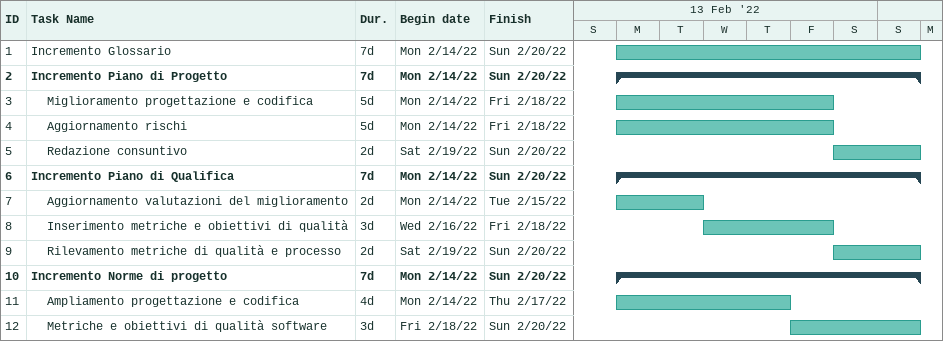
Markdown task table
| ID | Level | Task | Duration | Start | Finish |
|---|---|---|---|---|---|
| 1 | 1 | Incremento Glossario | 7d | 2022-02-14 | 2022-02-20 |
| 2 | 1 | **Incremento Piano di Progetto** | 7d | 2022-02-14 | 2022-02-20 |
| 3 | 2 | Miglioramento progettazione e codifica | 5d | 2022-02-14 | 2022-02-18 |
| 4 | 2 | Aggiornamento rischi | 5d | 2022-02-14 | 2022-02-18 |
| 5 | 2 | Redazione consuntivo | 2d | 2022-02-19 | 2022-02-20 |
| 6 | 1 | **Incremento Piano di Qualifica** | 7d | 2022-02-14 | 2022-02-20 |
| 7 | 2 | Aggiornamento valutazioni del miglioramento | 2d | 2022-02-14 | 2022-02-15 |
| 8 | 2 | Inserimento metriche e obiettivi di qualità | 3d | 2022-02-16 | 2022-02-18 |
| 9 | 2 | Rilevamento metriche di qualità e processo | 2d | 2022-02-19 | 2022-02-20 |
| 10 | 1 | **Incremento Norme di progetto** | 7d | 2022-02-14 | 2022-02-20 |
| 11 | 2 | Ampliamento progettazione e codifica | 4d | 2022-02-14 | 2022-02-17 |
| 12 | 2 | Metriche e obiettivi di qualità software | 3d | 2022-02-18 | 2022-02-20 |
